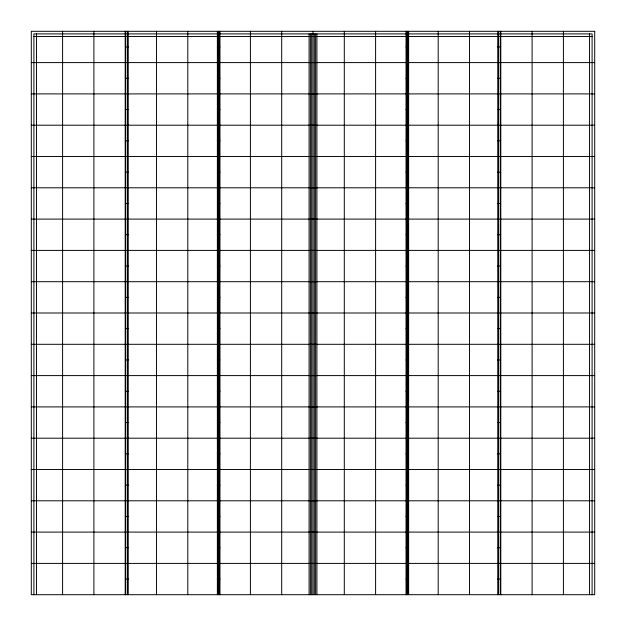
<?xml version="1.0" encoding="UTF-8"?>
<svg xmlns="http://www.w3.org/2000/svg" width="626" height="626" viewBox="0 0 626 626"><rect width="100%" height="100%" fill="white"/><g stroke="black" fill="none" stroke-linecap="round" stroke-linejoin="round"><path stroke-width="0.94" d="M33.906 36.519L592.094 36.519M125.638 46.95L128.244 46.95M217.363 46.95L219.969 46.95M406.031 46.95L408.637 46.95M497.756 46.95L500.362 46.95M31.3 62.6L594.7 62.6M125.638 78.25L128.244 78.25M217.363 78.25L219.969 78.25M406.031 78.25L408.637 78.25M497.756 78.25L500.362 78.25M31.3 93.9L594.7 93.9M125.638 109.55L128.244 109.55M217.363 109.55L219.969 109.55M406.031 109.55L408.637 109.55M497.756 109.55L500.362 109.55M31.3 125.2L594.7 125.2M125.638 140.85L128.244 140.85M217.363 140.85L219.969 140.85M406.031 140.85L408.637 140.85M497.756 140.85L500.362 140.85M31.3 156.5L594.7 156.5M125.638 172.15L128.244 172.15M217.363 172.15L219.969 172.15M406.031 172.15L408.637 172.15M497.756 172.15L500.362 172.15M31.3 187.8L594.7 187.8M125.638 203.45L128.244 203.45M217.363 203.45L219.969 203.45M406.031 203.45L408.637 203.45M497.756 203.45L500.362 203.45M31.3 219.1L594.7 219.1M125.638 234.75L128.244 234.75M217.363 234.75L219.969 234.75M406.031 234.75L408.637 234.75M497.756 234.75L500.362 234.75M31.3 250.4L594.7 250.4M125.638 266.05L128.244 266.05M217.363 266.05L219.969 266.05M406.031 266.05L408.637 266.05M497.756 266.05L500.362 266.05M31.3 281.7L594.7 281.7M125.638 297.35L128.244 297.35M217.363 297.35L219.969 297.35M406.031 297.35L408.637 297.35M497.756 297.35L500.362 297.35M31.3 313L594.7 313M125.638 328.65L128.244 328.65M217.363 328.65L219.969 328.65M406.031 328.65L408.637 328.65M497.756 328.65L500.362 328.65M31.3 344.3L594.7 344.3M125.638 359.95L128.244 359.95M217.363 359.95L219.969 359.95M406.031 359.95L408.637 359.95M497.756 359.95L500.362 359.95M31.3 375.6L594.7 375.6M125.638 391.25L128.244 391.25M217.363 391.25L219.969 391.25M406.031 391.25L408.637 391.25M497.756 391.25L500.362 391.25M31.3 406.9L594.7 406.9M125.638 422.55L128.244 422.55M217.363 422.55L219.969 422.55M406.031 422.55L408.637 422.55M497.756 422.55L500.362 422.55M31.3 438.2L594.7 438.2M125.638 453.85L128.244 453.85M217.363 453.85L219.969 453.85M406.031 453.85L408.637 453.85M497.756 453.85L500.362 453.85M31.3 469.5L594.7 469.5M125.638 485.15L128.244 485.15M217.363 485.15L219.969 485.15M406.031 485.15L408.637 485.15M497.756 485.15L500.362 485.15M31.3 500.8L594.7 500.8M125.638 516.45L128.244 516.45M217.363 516.45L219.969 516.45M406.031 516.45L408.637 516.45M497.756 516.45L500.362 516.45M31.3 532.1L594.7 532.1M125.638 547.75L128.244 547.75M217.363 547.75L219.969 547.75M406.031 547.75L408.637 547.75M497.756 547.75L500.362 547.75M31.3 563.4L594.7 563.4M125.638 579.05L128.244 579.05M217.363 579.05L219.969 579.05M406.031 579.05L408.637 579.05M497.756 579.05L500.362 579.05M592.094 594.7L592.094 33.906L33.906 33.906L33.906 594.7M589.481 33.906L589.481 594.7M563.4 31.3L563.4 594.7M532.1 31.3L532.1 594.7M500.8 31.3L500.8 594.7M500.362 31.3L500.362 594.7M498.625 31.3L498.625 594.7M497.756 31.3L497.756 594.7M469.5 31.3L469.5 594.7M438.2 31.3L438.2 594.7M408.637 31.3L408.637 594.7M407.769 31.3L407.769 594.7M406.9 31.3L406.9 594.7M406.031 31.3L406.031 594.7M375.6 31.3L375.6 594.7M344.3 31.3L344.3 594.7M316.912 33.906L316.912 594.7M315.606 33.906L315.606 594.7M314.307 33.906L314.307 594.7M313 31.3L313 594.7M311.693 33.906L311.693 594.7M310.394 33.906L310.394 594.7M309.087 33.906L309.087 594.7M281.7 31.3L281.7 594.7M250.4 31.3L250.4 594.7M219.969 31.3L219.969 594.7M219.1 31.3L219.1 594.7M218.231 31.3L218.231 594.7M217.363 31.3L217.363 594.7M187.8 31.3L187.8 594.7M156.5 31.3L156.5 594.7M128.244 31.3L128.244 594.7M127.375 31.3L127.375 594.7M125.638 31.3L125.638 594.7M125.2 31.3L125.2 594.7M93.9 31.3L93.9 594.7M62.6 31.3L62.6 594.7M36.519 33.906L36.519 594.7M594.7 31.3L31.3 31.3L31.3 594.7L594.7 594.7L594.7 31.3"/></g></svg>
